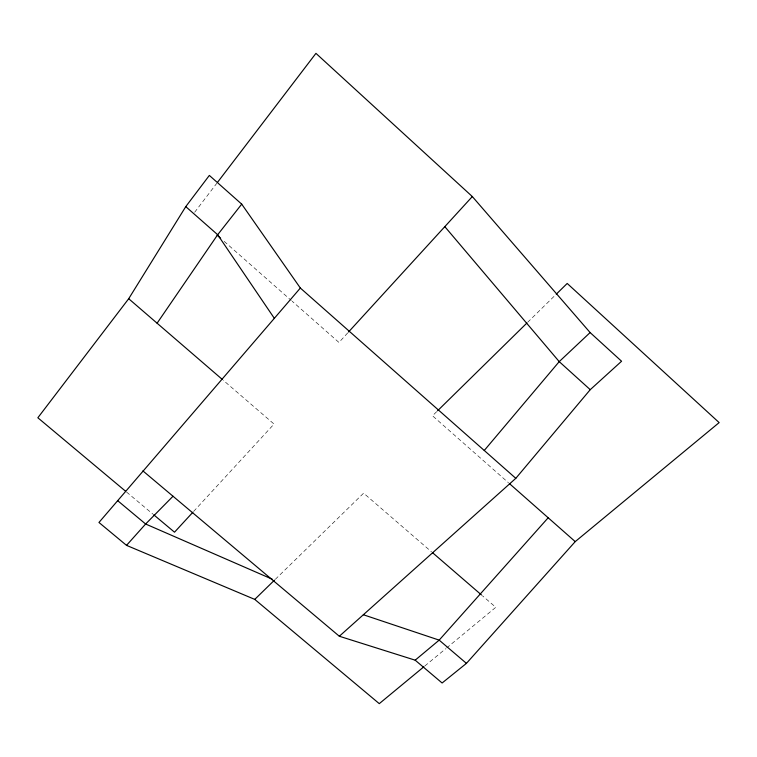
<?xml version="1.0" encoding="UTF-8"?>
<svg xmlns="http://www.w3.org/2000/svg" width="757" height="757" viewBox="0 0 757 757"><rect width="100%" height="100%" fill="white"/><g stroke="black" fill="none" stroke-linecap="round" stroke-linejoin="round"><path stroke-width="0.57" stroke-dasharray="3.79 2.84" d="M194.663 212.272L216.776 183.289M347.728 332.881L338.975 342.467L292.164 301.248M193.622 511.439L274.043 424.052L223.154 380.175M436.704 411.638L432.493 415.773L508.449 482.729M527.629 322.321L555.42 295.031M275.302 579.351L363.615 493.176L431.49 551.787M424.791 666.018L445.722 648.702M446.639 647.954L495.797 607.303L482.398 595.74M126.551 492.041L152.791 514.012M224.148 241.36L291.275 300.472"/><path stroke-width="1.14" d="M125.643 491.284L37.85 417.769L128.699 298.722L185.768 206.623L209.348 175.416L241.72 204.144L300.349 288.048L515.801 478.329L590.242 389.675L621.573 361.24L590.119 332.56L472.321 196.555L315.943 53.35L217.496 182.361M157.096 323.211L217.675 234.727L241.72 204.144M484.262 450.472L559.224 361.628L590.119 332.56M423.882 666.766L379.276 703.65L254.759 599.393L126.523 545.362L98.959 522.472L300.349 288.048M548.182 517.769L439.174 640.129L415.177 660.18L339.335 636.249L142.903 470.901M415.177 660.18L442.116 682.994L466.435 663.369L575.225 541.615L719.15 422.605L567.201 283.449L556.253 294.199M126.523 545.362L145.628 524.014L173.012 496.242M348.523 332.011L472.321 196.555M192.827 512.3L174.517 532.199L153.699 514.769M437.546 410.805L526.787 323.144M254.759 599.393L274.469 580.165M339.335 636.249L515.801 478.329M363.36 614.75L439.174 640.129L466.435 663.369M272.302 579.219L145.628 524.014L117.714 500.699M432.379 552.553L481.499 594.964M128.699 298.722L222.265 379.399M185.768 206.623L217.675 234.727L274.308 318.29M217.089 235.143L220.618 238.256M509.329 483.515L575.225 541.615M590.242 389.675L559.224 361.628L444.823 226.655"/></g></svg>
